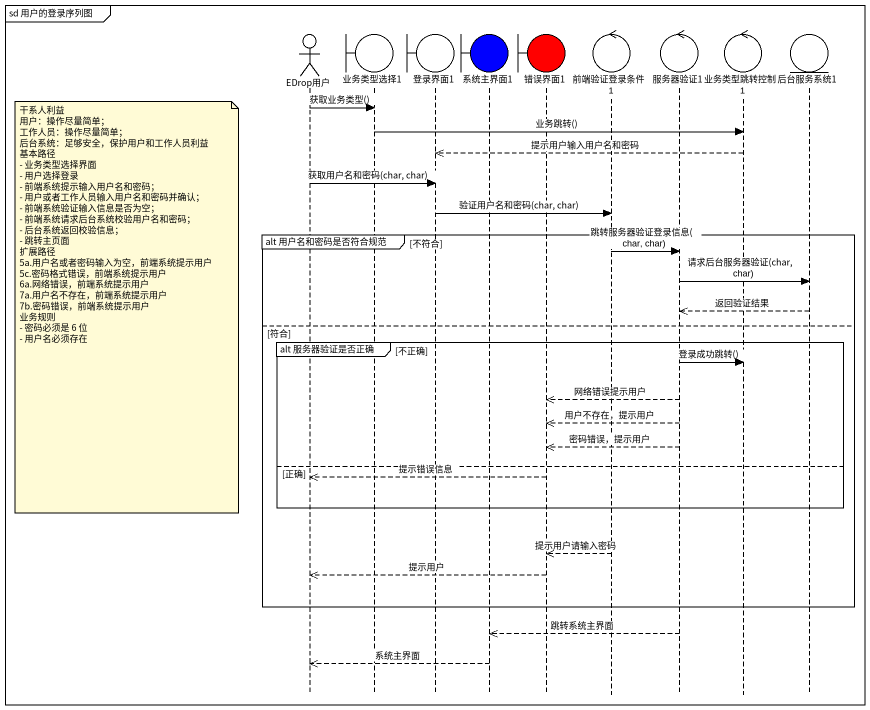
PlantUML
@startuml
mainframe sd 用户的登录序列图
hide footbox
actor EDrop用户
boundary 业务类型选择1
boundary 登录界面1
boundary 系统主界面1 #0000FF
boundary 错误界面1 #FF0000
control 前端验证登录条件1
control 服务器验证1
control 业务类型跳转控制1
entity 后台服务系统1

EDrop用户 -> 业务类型选择1 : 获取业务类型()
业务类型选择1 -> 业务类型跳转控制1 : 业务跳转()
业务类型跳转控制1 -->> 登录界面1 : 提示用户输入用户名和密码
EDrop用户 -> 登录界面1 : 获取用户名和密码(char, char)
登录界面1 -> 前端验证登录条件1 : 验证用户名和密码(char, char)
group alt 用户名和密码是否符合规范 [不符合]
  前端验证登录条件1 -> 服务器验证1 : 跳转服务器验证登录信息(char, char)
  服务器验证1 -> 后台服务系统1 : 请求后台服务器验证(char, char)
  note left of EDrop用户
    干系人利益
    用户：操作尽量简单；
    工作人员：操作尽量简单；
    后台系统：足够安全，保护用户和工作人员利益
    基本路径
    - 业务类型选择界面
    - 用户选择登录
    - 前端系统提示输入用户名和密码；
    - 用户或者工作人员输入用户名和密码并确认；
    - 前端系统验证输入信息是否为空；
    - 前端系统请求后台系统校验用户名和密码；
    - 后台系统返回校验信息；
    - 跳转主页面
    扩展路径
    5a.用户名或者密码输入为空，前端系统提示用户
    5c.密码格式错误，前端系统提示用户
    6a.网络错误，前端系统提示用户
    7a.用户名不存在，前端系统提示用户
    7b.密码错误，前端系统提示用户
    业务规则
    - 密码必须是 6 位
    - 用户名必须存在
  end note
  后台服务系统1 -->> 服务器验证1 : 返回验证结果
else 符合
  group alt 服务器验证是否正确 [不正确]
    服务器验证1 -> 业务类型跳转控制1 : 登录成功跳转()
    服务器验证1 -->> 错误界面1 : 网络错误提示用户
    服务器验证1 -->> 错误界面1 : 用户不存在，提示用户
    服务器验证1 -->> 错误界面1 : 密码错误，提示用户
  else 正确
    错误界面1 -->> EDrop用户 : 提示错误信息
  end
  前端验证登录条件1 -->> 错误界面1 : 提示用户请输入密码
  错误界面1 -->> EDrop用户 : 提示用户
end
服务器验证1 -->> 系统主界面1 : 跳转系统主界面
系统主界面1 -->> EDrop用户 : 系统主界面
@enduml
